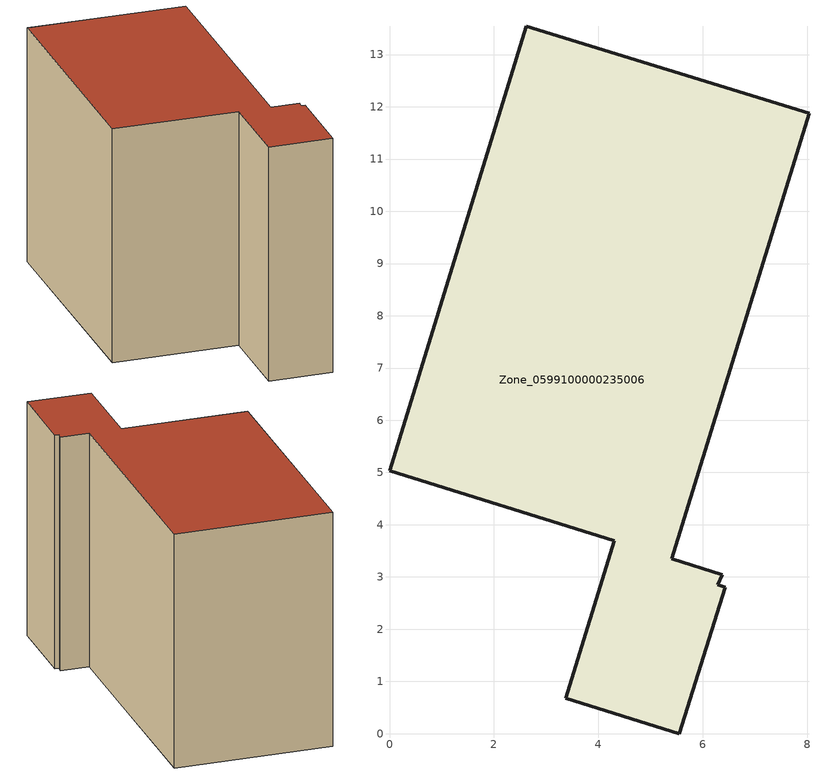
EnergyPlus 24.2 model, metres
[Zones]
Zone_0599100000235006
 floor ground (C_G): 3.37,0.68 4.3,3.69 0,5.03 2.62,13.54 8.03,11.88 5.4,3.35 6.37,3.05 6.29,2.85 6.42,2.8 5.55,0 z0
 wall outside (C_F): 4.3,3.69 3.37,0.68 5.55,0 6.42,2.8 6.29,2.85 6.37,3.05 5.4,3.35 8.03,11.88 2.62,13.54 0,5.03 4.3,3.69 z0:8.64
 roof outside (C_R): 5.55,0 6.42,2.8 6.29,2.85 6.37,3.05 5.4,3.35 8.03,11.88 2.62,13.54 0,5.03 4.3,3.69 3.37,0.68 z8.64
[BUILDING]
Pand.0599100000235006: North Axis=0; Terrain=City; Loads Convergence Tolerance Value=0.04; Temperature Convergence Tolerance Value=0.4; Solar Distribution=FullExterior; Maximum Number of Warmup Days=25; Minimum Number of Warmup Days=1
[Site:Location]
Rotterdam.The.Hague.AP_ZH_NLD Design_Conditions: Latitude=51.96; Longitude=4.45; Time Zone=1; Elevation=-4.5
[SITE:GROUNDTEMPERATURE:BUILDINGSURFACE]
18, 18, 18, 18, 18, 18, 18, 18, 18, 18, 18, 18
[MATERIAL] Thermal Absorptance=0.9; Solar Absorptance=0.7; Visible Absorptance=0.7
Name | Roughness | Thickness | Conductivity | Density | Specific Heat
G.TC.1975-1991 | MediumSmooth | 0.15 | 0.288461 | 540 | 1210
F.TC.1975-1991 | Rough | 0.3 | 0.230769 | 1920 | 840
R.TC.1975-1991 | MediumRough | 0.2 | 0.153846 | 1500 | 1000
[CONSTRUCTION]
C_G: G.TC.1975-1991
C_F: F.TC.1975-1991
C_R: R.TC.1975-1991
[ZONE]
Zone_0599100000235006: Type=1; Multiplier=1; Ceiling Height=Autocalculate; Volume=Autocalculate; Floor Area=autocalculate; Part of Total Floor Area=Yes
[ZONEINFILTRATION:DESIGNFLOWRATE]
Infil_Zone_0599100000235006: Zone or ZoneList or Space or SpaceList=Zone_0599100000235006; Schedule=AlwaysOn; Design Flow Rate Calculation Method=Flow/Area; Flow Rate per Floor Area=0.003; Constant Term Coefficient=1; Temperature Term Coefficient=0; Velocity Term Coefficient=0; Velocity Squared Term Coefficient=0
[HVACTEMPLATE:ZONE:IDEALLOADSAIRSYSTEM]
Zone_0599100000235006: Maximum Heating Supply Air Temperature=50; Minimum Cooling Supply Air Temperature=13; Maximum Heating Supply Air Humidity Ratio=0.0156; Minimum Cooling Supply Air Humidity Ratio=0.0077; Heating Limit=NoLimit; Cooling Limit=NoLimit; Dehumidification Control Type=ConstantSensibleHeatRatio; Cooling Sensible Heat Ratio=0.7; Dehumidification Setpoint=60; Humidification Control Type=None; Humidification Setpoint=30; Outdoor Air Method=None; Outdoor Air Flow Rate per Person=0.00944; Outdoor Air Flow Rate per Zone Floor Area=0; Outdoor Air Flow Rate per Zone=0; Demand Controlled Ventilation Type=None; Outdoor Air Economizer Type=NoEconomizer; Heat Recovery Type=None; Sensible Heat Recovery Effectiveness=0.7; Latent Heat Recovery Effectiveness=0.65
[ZONECONTROL:THERMOSTAT]
ThermostatControl_Zone_0599100000235006: Zone or ZoneList=Zone_0599100000235006; Control Type Schedule=DualSetpointControlType; Control 1=Thermostat_Zone_0599100000235006; Temperature Difference Between Cutout And Setpoint=0
[THERMOSTATSETPOINT:DUALSETPOINT]
Thermostat_Zone_0599100000235006: Heating Setpoint Temperature Schedule=HeatingSetpoint_Zone_0599100000235006; Cooling Setpoint Temperature Schedule=CoolingSetpoint_Zone_0599100000235006
[SCHEDULE:COMPACT]
HeatingSetpoint_Zone_0599100000235006: Through: 12/31, For: AllDays, Until: 24:00, 21
CoolingSetpoint_Zone_0599100000235006: Through: 12/31, For: AllDays, Until: 24:00, 24
DualSetpointControlType: Through: 12/31, For: AllDays, Until: 24:00, 4
AlwaysOn: Through: 12/31, For: AllDays, Until: 24:00, 1
